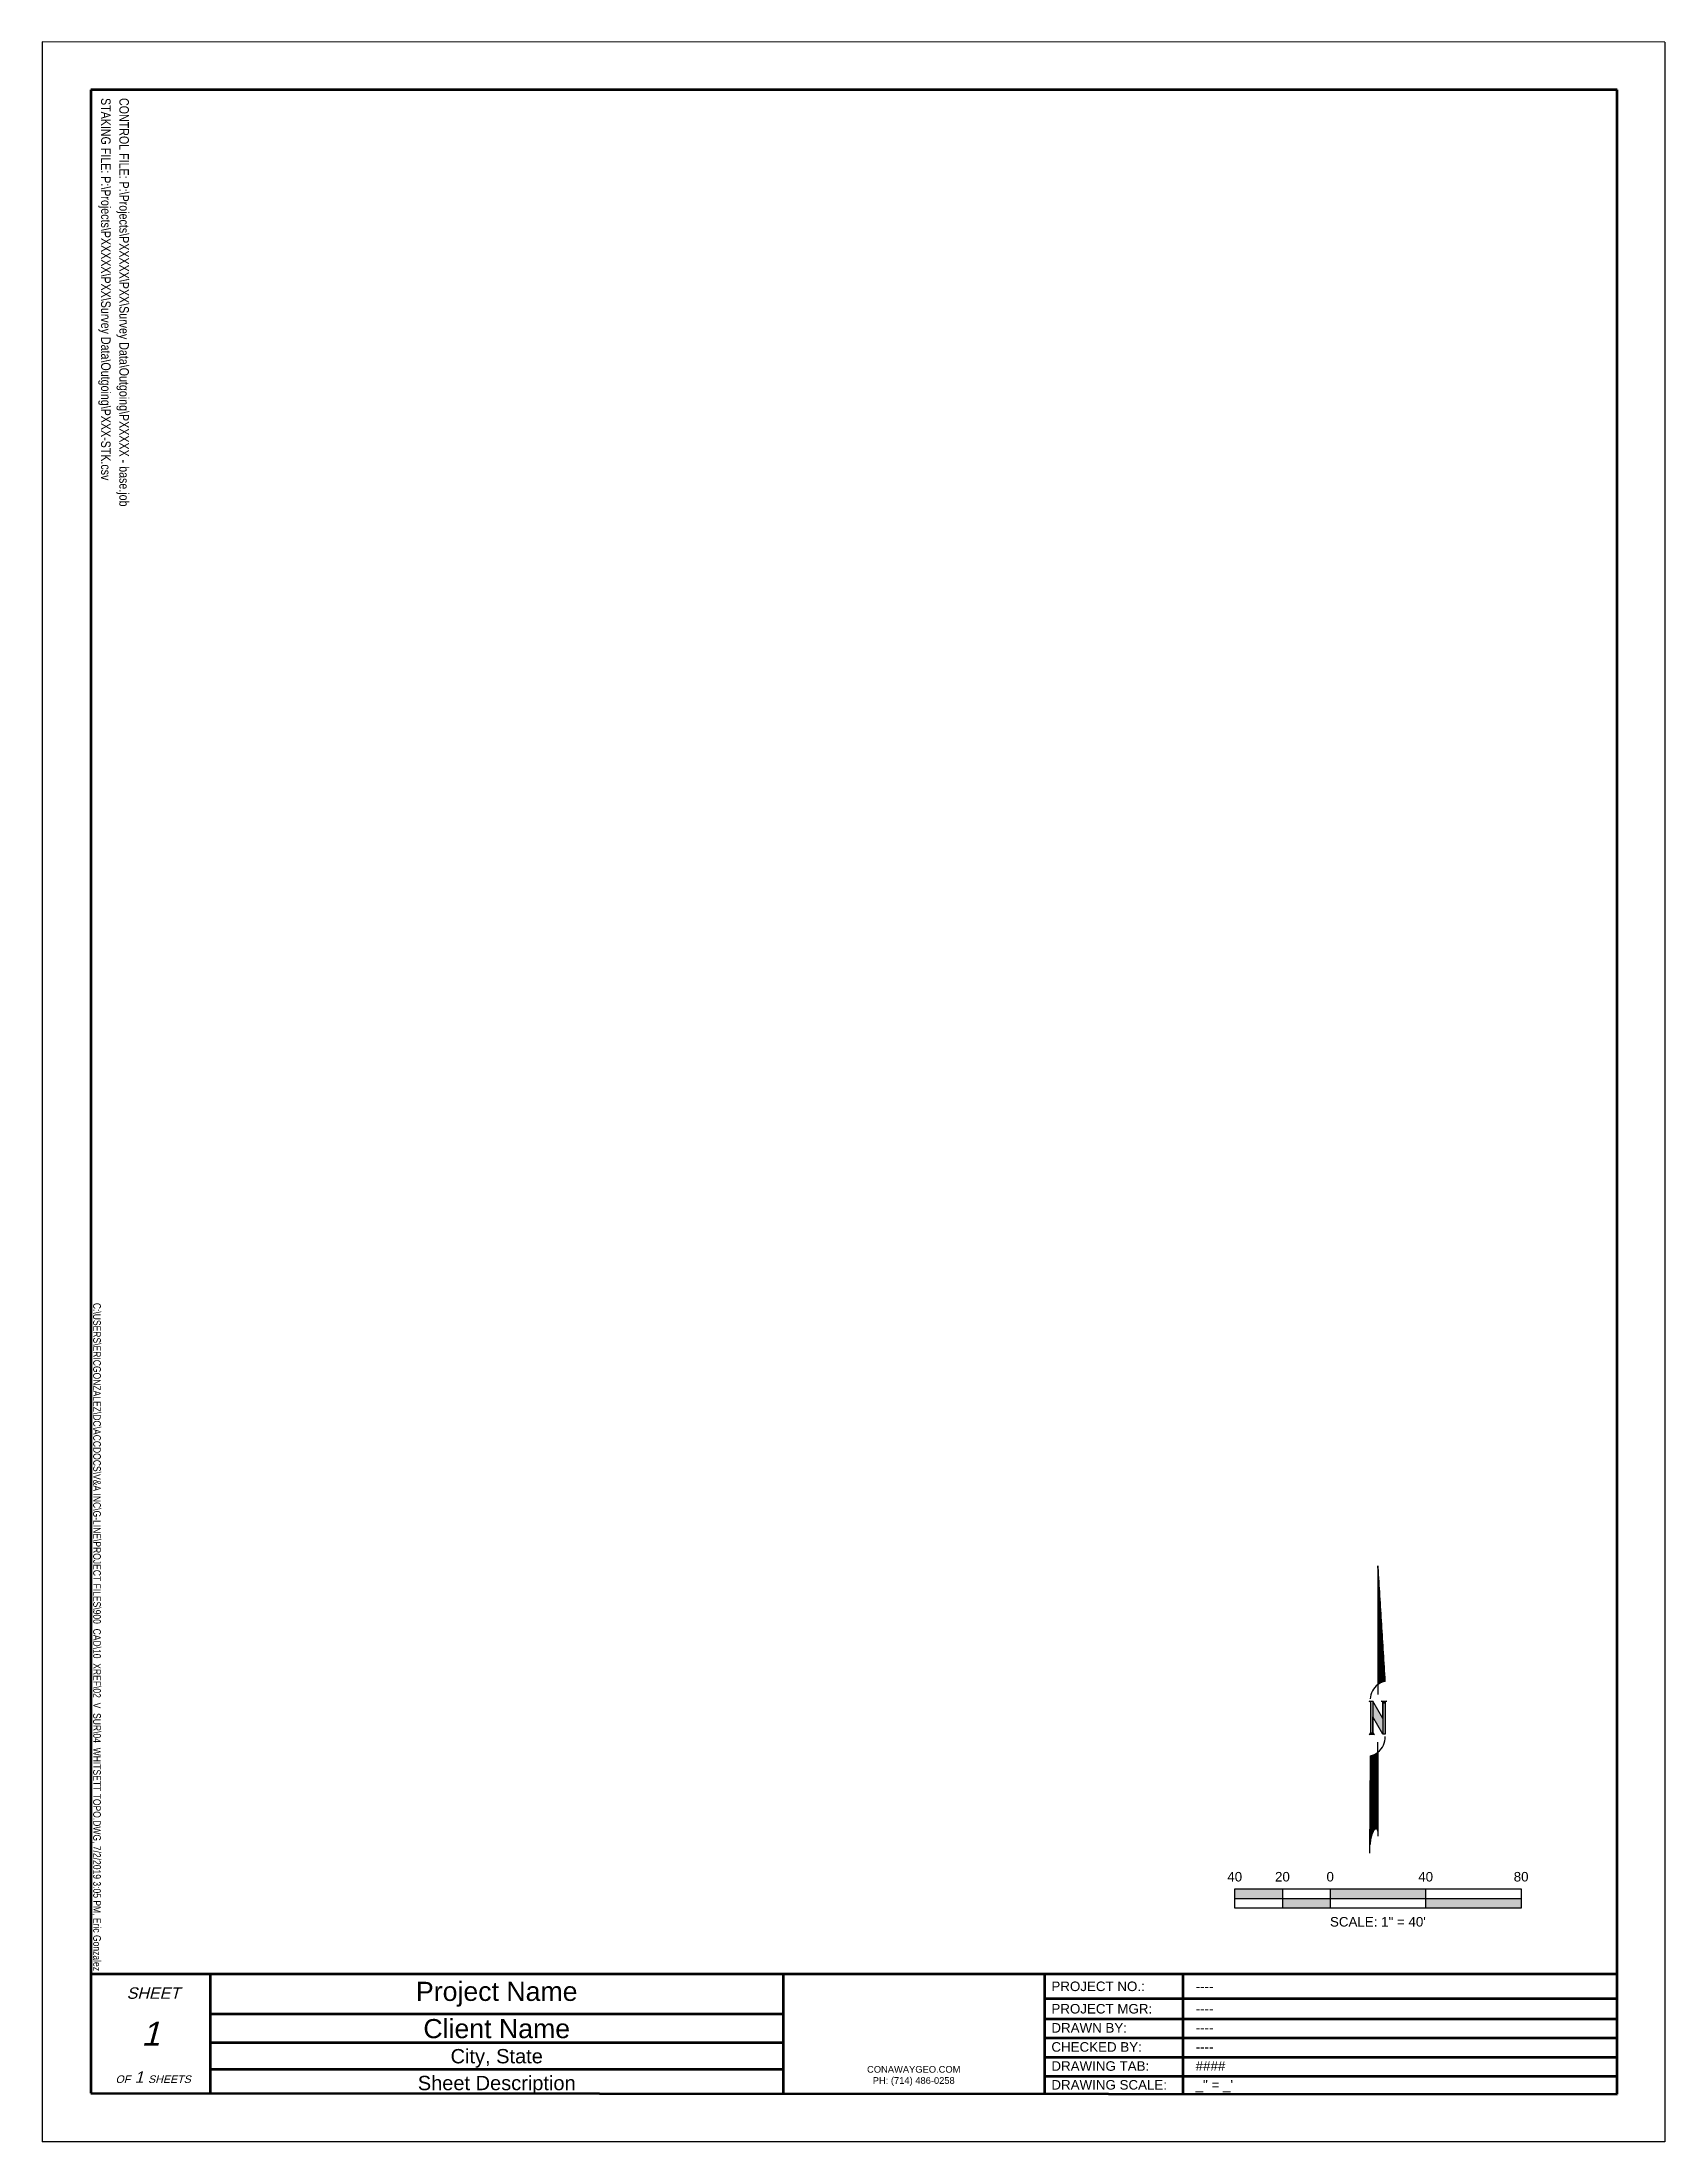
# Paper-space layout '17X22' of a CAD drawing. Header units: feet, sheet in inches. Extents: x 0 to 17, y 0 to 22.
import ezdxf
from ezdxf.enums import TextEntityAlignment as Align

# ---------------------------------------------------------------- set-up
doc = ezdxf.new("R2010")
doc.units = ezdxf.units.FT
doc.header["$MEASUREMENT"] = 0
doc.layers.get('0').update_dxf_attribs({"color": 253})
doc.layers.get('Defpoints').update_dxf_attribs({"color": 253})
for name, color, linetype, lineweight in [('V-ANNO-NRTH-', 253, 'Continuous', 25), ('V-ANNO-SCAL-', 253, 'Continuous', 25), ('V-ANNO-TTLB-ATRB-', 253, 'Continuous', 25), ('V-ANNO-TTLB-HVY-', 253, 'Continuous', 80), ('V-ANNO-TTLB-TEXT-THN-', 253, 'Continuous', 25)]:
    doc.layers.add(name, color=color, linetype=linetype, lineweight=lineweight)
doc.styles.add('NCS', font='arial.ttf', dxfattribs={"height": 0.1})
doc.styles.add('NCS1', font='arial.ttf', dxfattribs={"width": 0.8, "height": 0.09375})
doc.styles.get("Standard").update_dxf_attribs({"font": 'arial.ttf'})

# ---------------------------------------------------------------- blocks, each defined once
blk = doc.blocks.new('*U981')
at = {"color": 0}
for p, q in [((0.002, 1.593), (0.002, 0.35)), ((0.077, 0.382), (0.002, 1.593)), ((0.003, 1.556), (0.003, 0.35)), ((0.004, 1.537), (0.004, 0.351)), ((0.005, 1.519), (0.005, 0.352)), ((0.006, 1.5), (0.006, 0.353)), ((0.008, 1.482), (0.008, 0.354)), ((0.009, 1.463), (0.009, 0.354)), ((0.01, 1.444), (0.01, 0.355)), ((0.011, 1.426), (0.011, 0.356)), ((0.012, 1.407), (0.012, 0.357)), ((0.013, 1.388), (0.013, 0.357)), ((0.015, 1.37), (0.015, 0.358)), ((0.016, 1.351), (0.016, 0.359)), ((0.017, 1.333), (0.017, 0.359)), ((0.018, 1.314), (0.018, 0.36)), ((0.019, 1.295), (0.019, 0.361)), ((0.02, 1.277), (0.02, 0.361)), ((0.022, 1.258), (0.022, 0.362)), ((0.023, 1.239), (0.023, 0.363)), ((0.024, 1.221), (0.024, 0.363)), ((0.025, 1.202), (0.025, 0.364)), ((0.026, 1.183), (0.026, 0.364)), ((0.027, 1.165), (0.027, 0.365)), ((0.028, 1.146), (0.028, 0.366)), ((0.03, 1.128), (0.03, 0.366)), ((0.031, 1.109), (0.031, 0.367)), ((0.032, 1.09), (0.032, 0.367)), ((0.033, 1.072), (0.033, 0.368)), ((0.034, 1.053), (0.034, 0.368)), ((0.035, 1.034), (0.035, 0.369)), ((0.037, 1.016), (0.037, 0.369)), ((0.038, 0.997), (0.038, 0.37)), ((0.039, 0.979), (0.039, 0.37)), ((0.04, 0.96), (0.04, 0.371)), ((0.041, 0.941), (0.041, 0.371)), ((0.042, 0.923), (0.042, 0.372)), ((0.044, 0.904), (0.044, 0.372)), ((0.045, 0.885), (0.045, 0.373)), ((0.046, 0.867), (0.046, 0.373)), ((0.047, 0.848), (0.047, 0.374)), ((0.048, 0.829), (0.048, 0.374)), ((0.049, 0.811), (0.049, 0.375)), ((0.051, 0.792), (0.051, 0.375)), ((0.052, 0.774), (0.052, 0.375)), ((0.053, 0.755), (0.053, 0.376)), ((0.054, 0.736), (0.054, 0.376)), ((0.055, 0.718), (0.055, 0.377)), ((0.056, 0.699), (0.056, 0.377)), ((0.057, 0.68), (0.057, 0.377)), ((0.059, 0.662), (0.059, 0.378)), ((0.06, 0.643), (0.06, 0.378)), ((0.061, 0.625), (0.061, 0.378)), ((0.062, 0.606), (0.062, 0.379)), ((0.063, 0.587), (0.063, 0.379)), ((0.064, 0.569), (0.064, 0.379)), ((0.066, 0.55), (0.066, 0.38)), ((0.067, 0.531), (0.067, 0.38)), ((0.068, 0.513), (0.068, 0.38)), ((0.069, 0.494), (0.069, 0.381)), ((0.07, 0.475), (0.07, 0.381)), ((0.071, 0.457), (0.071, 0.381)), ((0.002, 0.35), (0.002, 0.244)), ((0.073, 0.438), (0.073, 0.381)), ((0.074, 0.42), (0.074, 0.382)), ((0.075, 0.401), (0.075, 0.382)), ((-0.091, 0.176), (-0.05, 0.176)), ((-0.088, 0.175), (-0.088, 0.176)), ((-0.086, 0.175), (-0.086, 0.176)), ((-0.085, 0.175), (-0.085, 0.176)), ((-0.084, 0.174), (-0.084, 0.176)), ((-0.083, 0.173), (-0.083, 0.176)), ((-0.082, 0.173), (-0.082, 0.176)), ((-0.081, 0.172), (-0.081, 0.176)), ((-0.079, 0.171), (-0.079, 0.176)), ((-0.078, 0.17), (-0.078, 0.176)), ((-0.077, 0.169), (-0.077, 0.176)), ((-0.076, 0.167), (-0.076, 0.176)), ((-0.075, 0.164), (-0.075, 0.176)), ((-0.074, 0.158), (-0.074, -0.155)), ((-0.05, 0.176), (-0.05, -0.155)), ((0.054, -0.008), (-0.05, 0.176)), ((0.054, -0.172), (-0.05, 0.011)), ((-0.05, -0.155), (-0.05, 0.011)), ((0.037, 0.176), (0.095, 0.176)), ((0.043, 0.174), (0.088, 0.174)), ((0.045, 0.173), (0.086, 0.173)), ((0.047, 0.172), (0.084, 0.172)), ((0.048, 0.171), (0.083, 0.171)), ((0.05, 0.17), (0.082, 0.17)), ((0.051, 0.169), (0.081, 0.169)), ((0.051, 0.167), (0.08, 0.167)), ((0.052, 0.166), (0.079, 0.166)), ((0.053, 0.165), (0.079, 0.165)), ((0.053, 0.164), (0.078, 0.164)), ((0.053, 0.163), (0.078, 0.163)), ((0.054, 0.162), (0.078, 0.162)), ((0.054, 0.16), (0.077, 0.16)), ((0.054, 0.159), (0.077, 0.159)), ((0.054, -0.008), (0.054, 0.159)), ((0.054, 0.158), (0.054, -0.172)), ((0.077, 0.158), (0.077, -0.172)), ((-0.091, -0.172), (-0.033, -0.172)), ((-0.085, -0.171), (-0.039, -0.171)), ((-0.082, -0.17), (-0.042, -0.17)), ((-0.081, -0.169), (-0.043, -0.169)), ((-0.079, -0.167), (-0.045, -0.167)), ((-0.078, -0.166), (-0.046, -0.166)), ((-0.077, -0.165), (-0.047, -0.165)), ((-0.076, -0.163), (-0.048, -0.163)), ((-0.076, -0.164), (-0.048, -0.164)), ((-0.075, -0.16), (-0.049, -0.16)), ((-0.075, -0.162), (-0.049, -0.162)), ((-0.074, -0.156), (-0.05, -0.156)), ((-0.074, -0.157), (-0.05, -0.157)), ((-0.074, -0.158), (-0.05, -0.158)), ((-0.074, -0.159), (-0.05, -0.159)), ((0.077, -0.172), (0.054, -0.172)), ((-0.082, -1.418), (-0.075, -0.397)), ((-0.075, -0.397), (-0.075, -1.27)), ((-0.074, -0.397), (-0.074, -1.264)), ((-0.072, -0.396), (-0.072, -1.26)), ((-0.071, -0.396), (-0.071, -1.256)), ((-0.07, -0.396), (-0.07, -1.253)), ((-0.069, -0.396), (-0.069, -1.249)), ((-0.068, -0.395), (-0.068, -1.244)), ((-0.067, -0.395), (-0.067, -1.24)), ((-0.065, -0.395), (-0.065, -1.236)), ((-0.064, -0.394), (-0.064, -1.231)), ((-0.063, -0.394), (-0.063, -1.227)), ((-0.062, -0.394), (-0.062, -1.223)), ((-0.061, -0.393), (-0.061, -1.22)), ((-0.06, -0.393), (-0.06, -1.216)), ((-0.059, -0.392), (-0.059, -1.213)), ((-0.057, -0.392), (-0.057, -1.21)), ((-0.056, -0.392), (-0.056, -1.206)), ((-0.055, -0.391), (-0.055, -1.203)), ((-0.054, -0.391), (-0.054, -1.2)), ((-0.053, -0.39), (-0.053, -1.198)), ((-0.052, -0.39), (-0.052, -1.195)), ((-0.05, -0.389), (-0.05, -1.193)), ((-0.049, -0.389), (-0.049, -1.19)), ((-0.048, -0.389), (-0.048, -1.188)), ((-0.047, -0.388), (-0.047, -1.186)), ((-0.046, -0.388), (-0.046, -1.184)), ((-0.045, -0.387), (-0.045, -1.182)), ((-0.043, -0.387), (-0.043, -1.18)), ((-0.042, -0.386), (-0.042, -1.178)), ((-0.041, -0.386), (-0.041, -1.176)), ((-0.04, -0.385), (-0.04, -1.175)), ((-0.039, -0.385), (-0.039, -1.174)), ((-0.038, -0.384), (-0.038, -1.173)), ((-0.036, -0.384), (-0.036, -1.171)), ((-0.035, -0.383), (-0.035, -1.17)), ((-0.034, -0.382), (-0.034, -1.17)), ((-0.033, -0.382), (-0.033, -1.169)), ((-0.032, -0.381), (-0.032, -1.168)), ((-0.031, -0.381), (-0.031, -1.167)), ((-0.03, -0.38), (-0.03, -1.166)), ((-0.028, -0.38), (-0.028, -1.166)), ((-0.027, -0.379), (-0.027, -1.165)), ((-0.026, -0.378), (-0.026, -1.165)), ((-0.025, -0.378), (-0.025, -1.164)), ((-0.024, -0.377), (-0.024, -1.164)), ((-0.023, -0.376), (-0.023, -1.163)), ((-0.021, -0.376), (-0.021, -1.163)), ((-0.02, -0.375), (-0.02, -1.163)), ((-0.019, -0.374), (-0.019, -1.163)), ((-0.018, -0.374), (-0.018, -1.163)), ((-0.017, -0.373), (-0.017, -1.162)), ((-0.016, -0.372), (-0.016, -1.162)), ((-0.014, -0.371), (-0.014, -1.162)), ((-0.013, -0.371), (-0.013, -1.163)), ((-0.012, -0.37), (-0.012, -1.163)), ((-0.011, -0.369), (-0.011, -1.164)), ((-0.01, -0.368), (-0.01, -1.164)), ((-0.009, -0.368), (-0.009, -1.165)), ((-0.007, -0.367), (-0.007, -1.167)), ((-0.006, -0.366), (-0.006, -1.168)), ((-0.005, -0.365), (-0.005, -1.17)), ((-0.004, -0.364), (-0.004, -1.171)), ((-0.003, -0.363), (-0.003, -1.173)), ((-0.002, -0.363), (-0.002, -1.175)), ((-0.001, -0.362), (-0.001, -1.178)), ((0.001, -0.361), (0.001, -1.181)), ((0.002, -0.36), (0.002, -0.256)), ((0.002, -0.36), (0.002, -1.239)), ((-0.077, -0.652), (-0.077, -1.287)), ((-0.076, -0.469), (-0.076, -1.28)), ((0.002, -0.487), (0.002, -0.497)), ((-0.078, -0.836), (-0.078, -1.297)), ((-0.079, -1.019), (-0.079, -1.308))]:
    blk.add_line(p, q, dxfattribs=at)
blk.add_lwpolyline([(0.002, -1.188, 0.059141), (0, -1.18, 0.065436), (-0.003, -1.173, 0.041771), (-0.008, -1.166, 0.090044), (-0.011, -1.163, 0.138293), (-0.016, -1.162, 0.075359), (-0.025, -1.164, 0.083197), (-0.036, -1.171, 0.08096), (-0.044, -1.18, 0.039884), (-0.054, -1.2, 0.028173), (-0.064, -1.23, 0.006564), (-0.073, -1.263, 0.026227), (-0.074, -1.272, 0.007382), (-0.075, -1.276, 0.00096), (-0.078, -1.306, 0.011269), (-0.08, -1.328, 0.007475)], format="xyb", dxfattribs=at)
for centre, radius, start, end in [((0.115, 0.192), 0.194, 125.797, 177.8), ((0.115, 0.192), 0.194, 101.3132, 125.797), ((-0.091, 0.158), 0.0174, 0, 90), ((0.037, 0.158), 0.0174, 3.8226, 90), ((0.095, 0.158), 0.0174, 90, 180), ((-0.091, -0.155), 0.0174, 270, 0), ((-0.033, -0.155), 0.0174, 180, 270), ((-0.121, -0.204), 0.198, 308.2798, 2.924), ((-0.121, -0.204), 0.198, 283.2828, 308.2798)]:
    blk.add_arc(centre, radius, start, end, dxfattribs=at)
for points in [[(-0.074, -0.155), (-0.05, -0.155), (-0.074, 0.176), (-0.05, 0.176)], [(0.054, -0.172), (-0.05, 0.011), (0.054, -0.008), (-0.05, 0.176)], [(0.054, -0.172), (0.077, -0.172), (0.054, 0.158), (0.077, 0.158)]]:
    blk.add_solid(points, dxfattribs=at)
blk = doc.blocks.new('*U984')
for p, q in [((-1.5, 0), (-1.5, 0.2)), ((-1.5, 0.2), (1.5, 0.2)), ((-1.5, 0.1), (1.5, 0.1)), ((1.5, 0), (-1.5, 0)), ((-1, 0.2), (-1, 0)), ((-0.5, 0.2), (-0.5, 0)), ((0.5, 0.2), (0.5, 0)), ((1.5, 0.2), (1.5, 0))]:
    blk.add_line(p, q)
for points in [[(-1.5, 0.2), (-1, 0.2), (-1.5, 0.1), (-1, 0.1)], [(-1, 0.1), (-0.5, 0.1), (-1, 0), (-0.5, 0)], [(-0.5, 0.2), (0.5, 0.2), (-0.5, 0.1), (0.5, 0.1)], [(0.5, 0.1), (1.5, 0.1), (0.5, 0), (1.5, 0)]]:
    blk.add_solid(points)
at = {"style": 'NCS1'}
for s, p in [('40', (-1.5, 0.248)), ('20', (-1, 0.248)), ('0', (-0.5, 0.248)), ('40', (0.5, 0.248)), ('80', (1.5, 0.248))]:
    blk.add_text(s, height=0.1, dxfattribs=at).set_placement(p, align=Align.BOTTOM_CENTER)
blk.add_text('SCALE: 1" = 40\'', height=0.1, dxfattribs=at).set_placement((0, -0.094), align=Align.TOP_CENTER)
blk = doc.blocks.new('Company Logo 2')
at = {"color": 2, "insert": (0, -0.459), "char_height": 0.07, "width": 2.88603, "attachment_point": 2, "style": 'NCS'}
blk.add_mtext('CONAWAYGEO.COM\\PPH: (714) 486-0258', dxfattribs=at)
blk = doc.blocks.new('17X22')
at = {"layer": 'Defpoints'}
for p, q in [((0, 17), (0, 0)), ((0, 17), (22, 17)), ((22, 17), (22, 0)), ((0, 0), (22, 0))]:
    blk.add_line(p, q, dxfattribs=at)
at = {"layer": 'V-ANNO-TTLB-HVY-'}
for p, q in [((21.5, 16.5), (0.5, 16.5)), ((0.5, 16.5), (0.5, 0.513)), ((20.24, 0.513), (20.24, 16.5)), ((21.49, 0.513), (21.5, 16.5)), ((0.5, 0.513), (21.49, 0.513))]:
    blk.add_line(p, q, dxfattribs=at)
at = {"layer": 'V-ANNO-TTLB-HVY-', "color": 3}
for p, q in [((20.497, 10.5), (20.497, 16.5)), ((20.25, 11.95), (21.49, 11.95))]:
    blk.add_line(p, q, dxfattribs=at)
at = {"layer": 'V-ANNO-TTLB-HVY-', "color": 2}
for p, q in [((20.71, 10.5), (20.71, 16.5)), ((20.91, 10.5), (20.91, 16.5)), ((21.11, 10.5), (21.11, 16.5)), ((21.31, 10.5), (21.31, 16.5))]:
    blk.add_line(p, q, dxfattribs=at)
at = {"layer": 'V-ANNO-TTLB-HVY-', "color": 4}
for p, q in [((20.24, 10.5), (21.49, 10.5)), ((20.24, 7.763), (21.49, 7.763)), ((20.656, 1.763), (20.656, 7.763)), ((20.956, 1.763), (20.956, 7.763)), ((21.237, 1.763), (21.237, 7.763)), ((20.24, 1.763), (21.49, 1.763))]:
    blk.add_line(p, q, dxfattribs=at)
at = {"layer": 'V-ANNO-TTLB-HVY-', "rotation": 90}
blk.add_blockref('Company Logo 2', (20.745, 9.131), dxfattribs=at)
at = {"layer": 'V-ANNO-TTLB-ATRB-', "style": 'NCS1'}
for tag, p in [('DRAWINGSCALE', (21.451, 12.084)), ('PROJECTMGR', (20.654, 12.084)), ('DRAWINGTAB', (21.254, 12.084)), ('PROJECTNO', (20.419, 12.084)), ('DRAWNBY', (20.854, 12.084)), ('CHECKEDBY', (21.054, 12.084))]:
    blk.add_attdef(tag, p, '', height=0.1, rotation=90, dxfattribs=at)
at = {"layer": 'V-ANNO-TTLB-ATRB-', "style": 'NCS1', "flags": 8}
for tag, height, p in [('PROJECTNAME', 0.2, (20.322, 4.763)), ('SHEETDESCRIPTION', 0.15, (21.307, 4.763)), ('CLIENTNAME', 0.2, (20.712, 4.763)), ('LOCATION', 0.15, (21.026, 4.763))]:
    blk.add_attdef(tag, text='', height=height, rotation=90, dxfattribs=at).set_placement(p, align=Align.TOP_CENTER)
at = {"layer": 'V-ANNO-TTLB-ATRB-', "style": 'NCS1', "oblique": 15}
blk.add_attdef('SHEET-#', text='', height=0.25, rotation=90, dxfattribs=at).set_placement((20.865, 1.138), align=Align.MIDDLE_CENTER)
at = {"layer": 'V-ANNO-TTLB-ATRB-', "oblique": 15}
blk.add_attdef('TOTAL-#', text='', height=0.12, rotation=90, dxfattribs=at).set_placement((21.38, 1.016), align=Align.CENTER)
at = {"layer": 'V-ANNO-TTLB-HVY-', "insert": (20.209, 0.513), "char_height": 0.08, "width": 9.97493, "attachment_point": 9, "style": 'NCS1'}
blk.add_mtext('{\\C7;C:\\\\USERS\\\\ERICGONZALEZ\\\\DC\\\\ACCDOCS\\\\V&A INC\\\\G-LINE\\\\PROJECT FILES\\\\900_CAD\\\\10_XREF\\\\02_V_SUR\\\\04_WHITSETT TOPO.DWG, 7/2/2019 3:05 PM, Eric Gonzalez}', dxfattribs=at)
at = {"layer": 'V-ANNO-TTLB-TEXT-THN-', "oblique": 15}
for s, height, p in [('OF      SHEETS', 0.08, (21.382, 1.164)), ('SHEET', 0.12, (20.5, 1.166))]:
    blk.add_text(s, height=height, rotation=90, dxfattribs=at).set_placement(p, align=Align.CENTER)
at = {"layer": 'V-ANNO-TTLB-TEXT-THN-', "char_height": 0.1, "width": 1.25, "attachment_point": 1, "rotation": 90}
for s, insert in [('DRAWING SCALE:', (21.351, 10.573)), ('PROJECT NO.:', (20.319, 10.573)), ('PROJECT MGR:', (20.554, 10.573)), ('CHECKED BY:', (20.954, 10.573)), ('DRAWING TAB:', (21.154, 10.573)), ('DRAWN BY:', (20.754, 10.573))]:
    blk.add_mtext(s, dxfattribs=dict(at, insert=insert))
at = {"layer": 'V-ANNO-TTLB-TEXT-THN-', "char_height": 0.1, "width": 8.85623, "attachment_point": 1, "style": 'NCS1'}
for s, insert in [('CONTROL FILE: P:\\\\Projects\\\\XXXXXX\\\\XXX\\\\Survey Data\\\\Outgoing\\\\XXXXXX - base.job', (0.587, 0.91)), ('STAKING FILE: P:\\\\Projects\\\\XXXXXX\\\\XXX\\\\Survey Data\\\\Outgoing\\\\XXXX-STK.csv', (0.587, 0.719))]:
    blk.add_mtext(s, dxfattribs=dict(at, insert=insert))

psp = doc.layouts.new('17X22')

# ---------------------------------------------------------------- block references
at = {"layer": 'V-ANNO-NRTH-'}
psp.add_blockref('*U981', (13.991, 4.443), dxfattribs=at)
at = {"layer": 'V-ANNO-SCAL-'}
psp.add_blockref('*U984', (13.993, 2.451), dxfattribs=at)
at = {"layer": 'V-ANNO-TTLB-HVY-'}
ref = psp.add_blockref('17X22', (0, 22), dxfattribs=dict(at, rotation=270))
ref.add_attrib('PROJECTNAME', 'Project Name', dxfattribs={"layer": 'V-ANNO-TTLB-ATRB-', "height": 0.2, "style": 'NCS1'}).set_placement((4.763, 1.678), align=Align.TOP_CENTER)
ref.add_attrib('CLIENTNAME', 'Client Name', dxfattribs={"layer": 'V-ANNO-TTLB-ATRB-', "height": 0.2, "style": 'NCS1'}).set_placement((4.763, 1.288), align=Align.TOP_CENTER)
ref.add_attrib('LOCATION', 'City, State', dxfattribs={"layer": 'V-ANNO-TTLB-ATRB-', "height": 0.15, "style": 'NCS1'}).set_placement((4.763, 0.974), align=Align.TOP_CENTER)
ref.add_attrib('SHEETDESCRIPTION', 'Sheet Description', dxfattribs={"layer": 'V-ANNO-TTLB-ATRB-', "height": 0.15, "style": 'NCS1'}).set_placement((4.763, 0.693), align=Align.TOP_CENTER)
ref.add_attrib('PROJECTNO', '----', (12.084, 1.581), dxfattribs={"layer": 'V-ANNO-TTLB-ATRB-', "height": 0.1, "style": 'NCS1'})
ref.add_attrib('PROJECTMGR', '----', (12.084, 1.346), dxfattribs={"layer": 'V-ANNO-TTLB-ATRB-', "height": 0.1, "style": 'NCS1'})
ref.add_attrib('DRAWNBY', '----', (12.084, 1.146), dxfattribs={"layer": 'V-ANNO-TTLB-ATRB-', "height": 0.1, "style": 'NCS1'})
ref.add_attrib('CHECKEDBY', '----', (12.084, 0.946), dxfattribs={"layer": 'V-ANNO-TTLB-ATRB-', "height": 0.1, "style": 'NCS1'})
ref.add_attrib('DRAWINGTAB', '####', (12.084, 0.746), dxfattribs={"layer": 'V-ANNO-TTLB-ATRB-', "height": 0.1, "style": 'NCS1'})
ref.add_attrib('DRAWINGSCALE', '_" = _\'', (12.084, 0.549), dxfattribs={"layer": 'V-ANNO-TTLB-ATRB-', "height": 0.1, "style": 'NCS1'})
ref.add_attrib('SHEET-#', '1', dxfattribs={"layer": 'V-ANNO-TTLB-ATRB-', "height": 0.25, "style": 'NCS1', "oblique": 15}).set_placement((1.138, 1.135), align=Align.MIDDLE_CENTER)
ref.add_attrib('TOTAL-#', '1', dxfattribs={"layer": 'V-ANNO-TTLB-ATRB-', "height": 0.12, "oblique": 15}).set_placement((1.016, 0.62), align=Align.CENTER)

doc.saveas('drawing.dxf')
